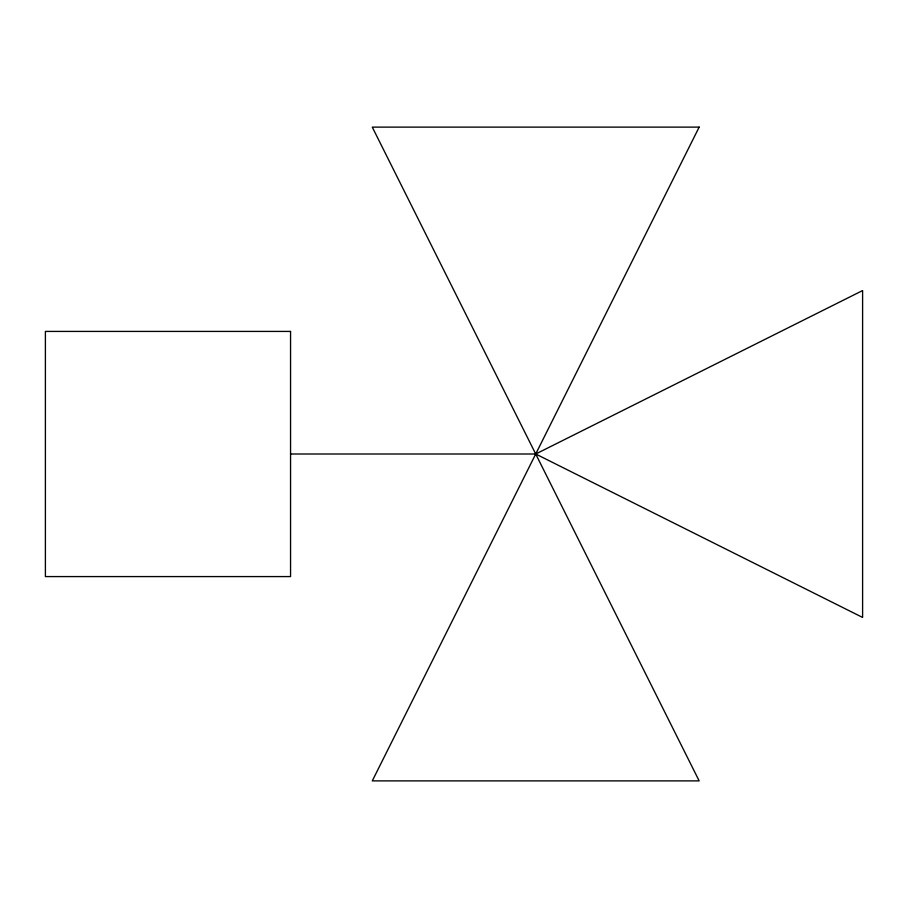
<?xml version="1.0" encoding="UTF-8"?>
<svg xmlns="http://www.w3.org/2000/svg" width="908" height="908" viewBox="0 0 908 908"><rect width="100%" height="100%" fill="white"/><g stroke="black" fill="none" stroke-linecap="round" stroke-linejoin="round"><path stroke-width="1.36" d="M535.72 454L862.6 290.56L862.6 617.44L535.72 454L290.56 454M699.16 127.12L372.28 780.88L699.16 780.88L372.28 127.12L699.16 127.12M290.56 331.42L45.4 331.42L45.4 576.58L290.56 576.58L290.56 331.42"/></g></svg>
